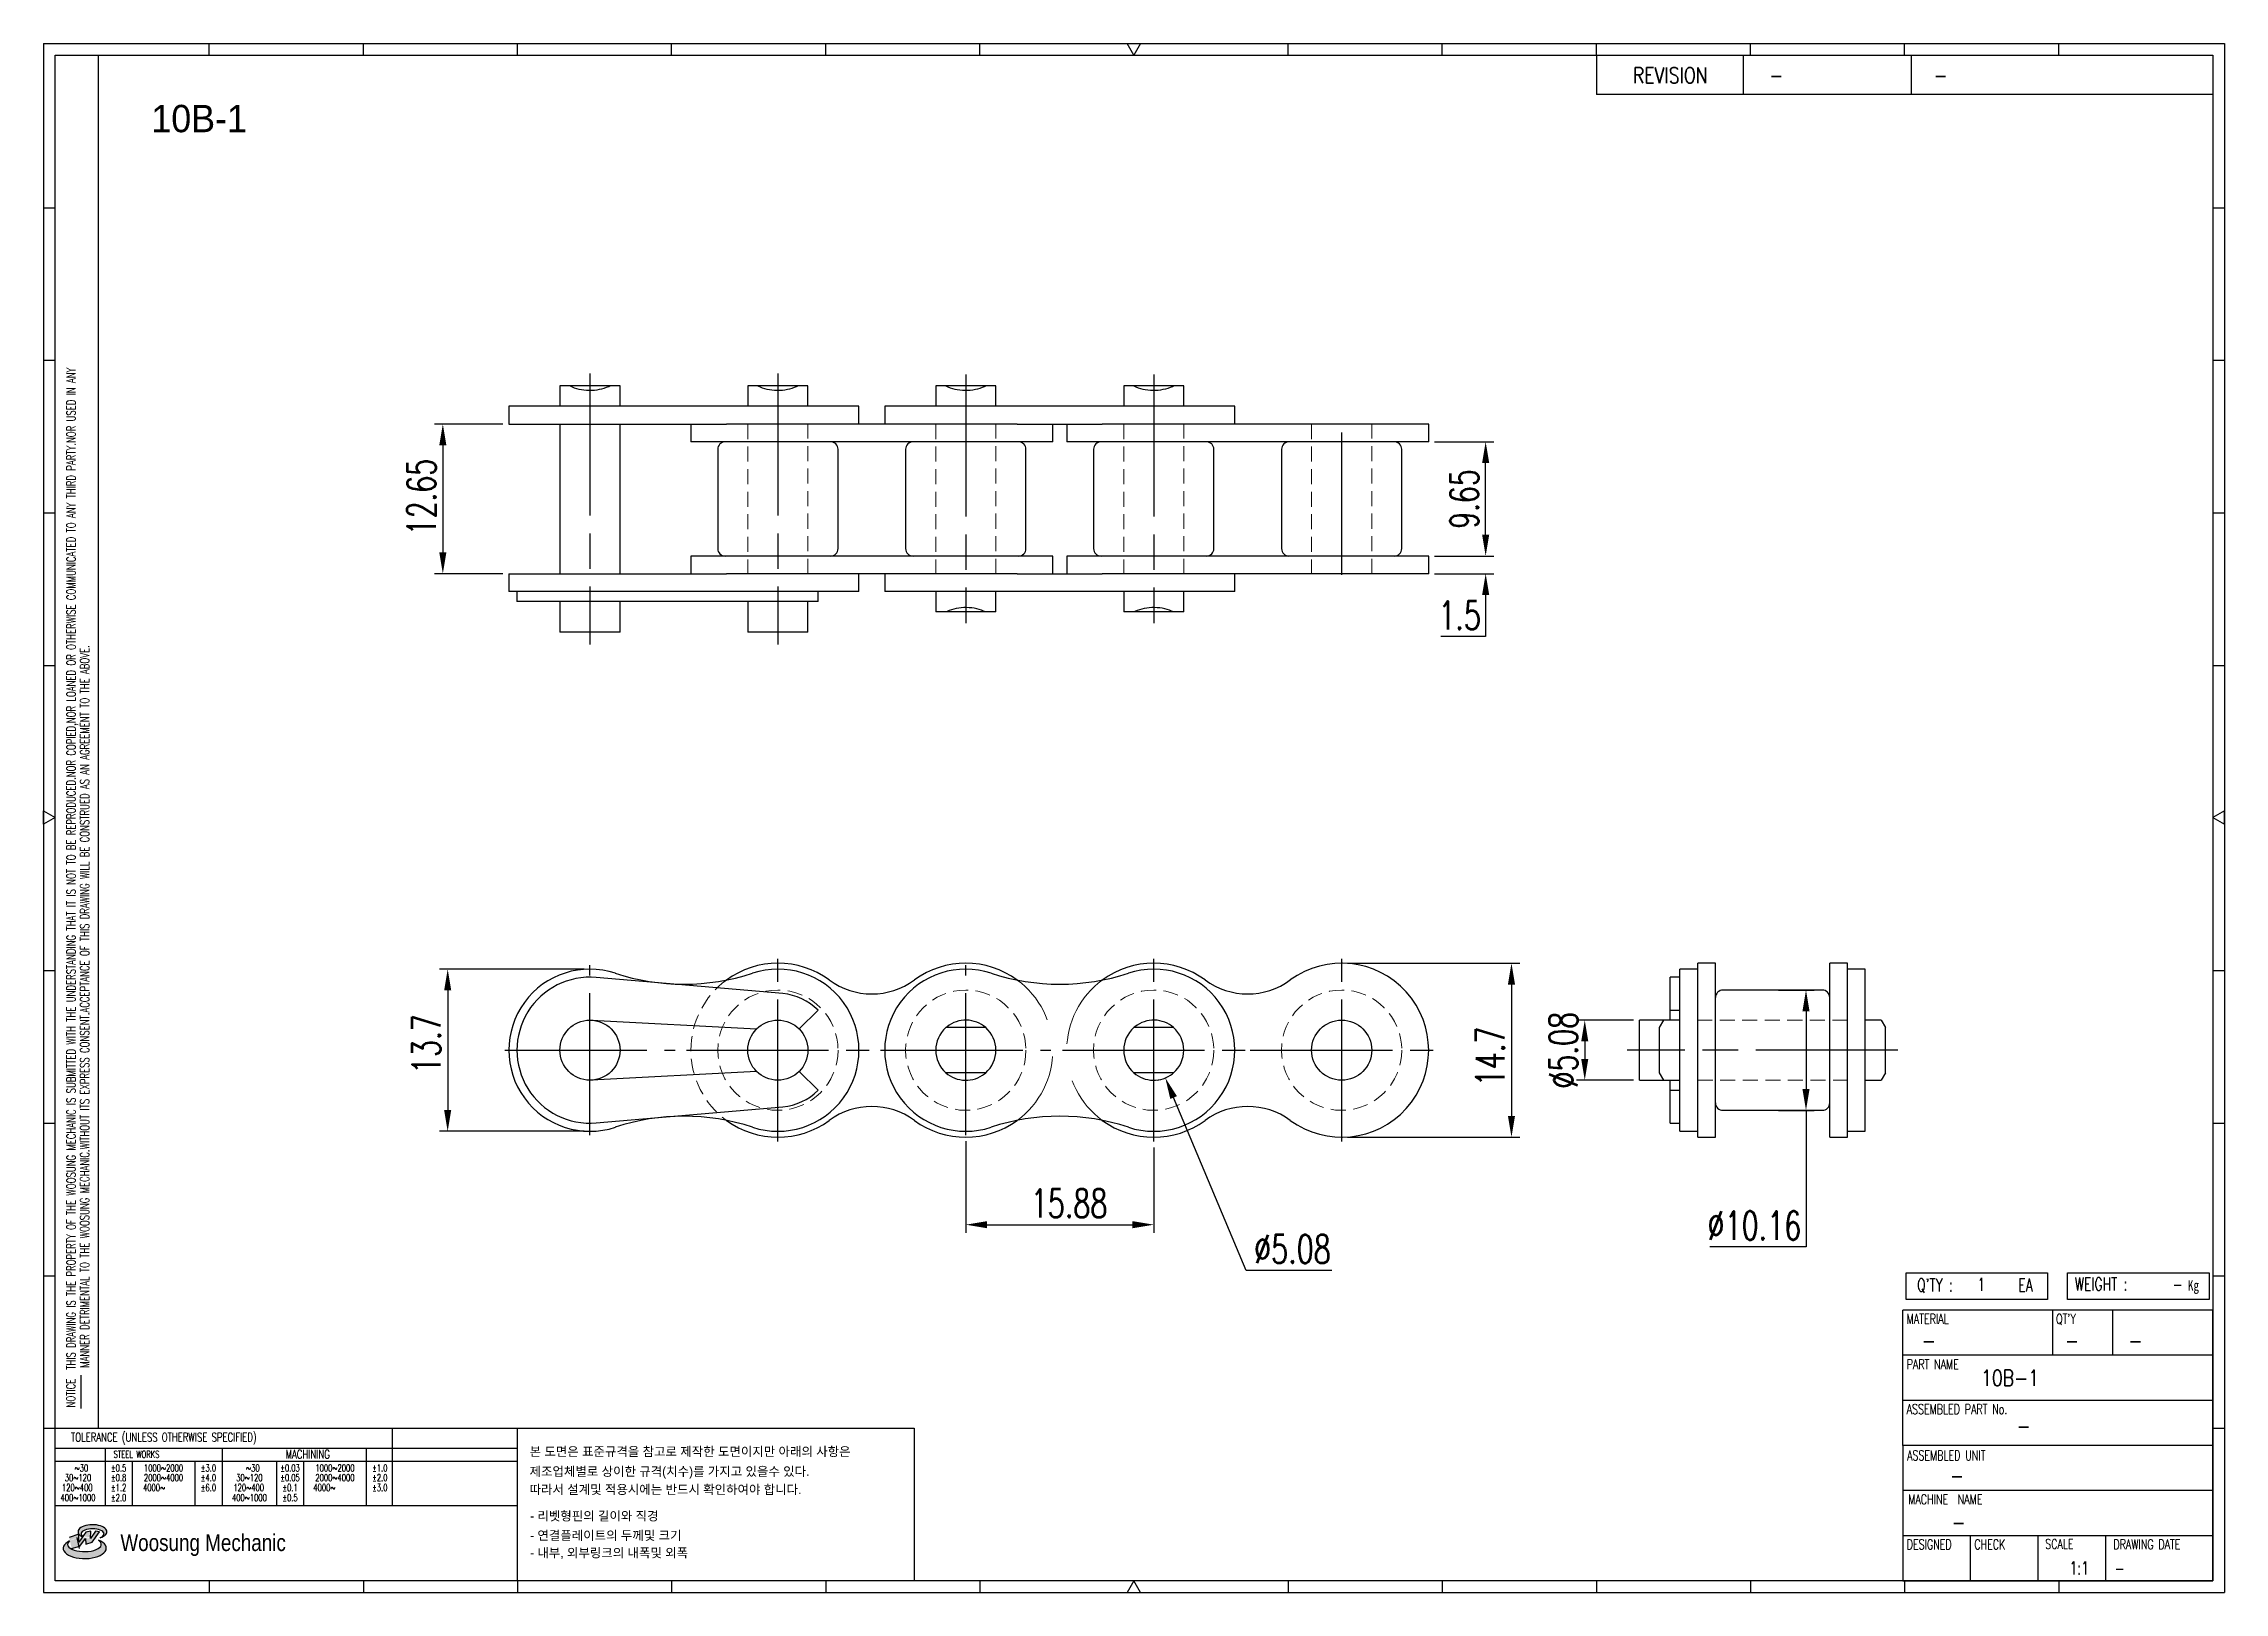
# Model space of a CAD drawing. Header units: millimetres. Extents: x 333 to 518, y -47 to 84.
import ezdxf
from ezdxf.enums import TextEntityAlignment as Align

# ---------------------------------------------------------------- set-up
doc = ezdxf.new("R2010")
doc.units = ezdxf.units.MM
doc.linetypes.add('AM_ISO08W050', pattern=[18, 12, -1.5, 3, -1.5])
doc.linetypes.add('HIDDEN', pattern=[9.525, 6.35, -3.175])
doc.layers.get('Defpoints').update_dxf_attribs({"color": 80})
doc.layers.add('CL1', color=140, linetype='AM_ISO08W050', lineweight=25)
doc.layers.add('HL3', color=1, linetype='HIDDEN', lineweight=0)
for name, color, linetype in [('S-DIM', 7, 'Continuous'), ('TITLE', 7, 'Continuous'), ('도면레이아웃', 7, 'Continuous')]:
    doc.layers.add(name, color=color, linetype=linetype)
doc.styles.add('HAN', font='ROMANS.shx', dxfattribs={"width": 0.7, "bigfont": 'whgtxt.shx'})
doc.styles.add('HKD_ST2', font='romans.shx', dxfattribs={"width": 0.7, "height": 4, "bigfont": '@extfont2.shx'})
doc.styles.add('HSG', font='SIMPLEX.shx', dxfattribs={"width": 0.7, "bigfont": 'HSG.shx'})
doc.styles.add('MtXpl_', font='Gulim.ttf')
doc.styles.add('SLDTEXTSTYLE4', font='arial.ttf', dxfattribs={"width": 0.8})
doc.dimstyles.new('APP1.0', dxfattribs={"dimtxt": 2.4, "dimasz": 1.8, "dimexe": 0.7, "dimexo": 0.5, "dimgap": 0.6, "dimtad": 1, "dimtoh": 1, "dimrnd": 0.01, "dimzin": 9, "dimdsep": 46, "dimtxsty": 'HSG', "dimcen": 0, "dimclrd": 1, "dimclre": 1, "dimclrt": 256, "dimazin": 2, "dimtp": 1, "dimtm": 1, "dimtfac": 0.5, "dimtofl": 0, "dimtmove": 0, "dimatfit": 3, "dimfxl": 0, "dimtvp": 1, "dimtolj": 2, "dimlwd": -1, "dimlwe": -1, "dimarcsym": 0})

# ---------------------------------------------------------------- blocks, each defined once
blk = doc.blocks.new('MAST')
at = {"layer": '도면레이아웃'}
h = blk.add_hatch(color=10, dxfattribs=at)
h.paths.add_polyline_path([(1.544, 35.177), (1.554, 34.966), (1.779, 35.034), (2.054, 35.422), (1.908, 35.446), (1.728, 35.167), (1.741, 35.439), (1.547, 35.405), (1.292, 35.041), (1.295, 35.33), (0.943, 35.208), (1.03, 34.8), (1.336, 34.885)])
edge = h.paths.add_edge_path()
edge.add_ellipse((1.795, 35.421), major_axis=(-0.53, 0), ratio=0.487785, start_angle=122.36065, end_angle=403.39574)
edge.add_line((1.411, 35.244), (1.419, 35.261))
edge.add_ellipse((1.798, 35.344), major_axis=(-0.423, 0), ratio=0.444396, start_angle=131.58977, end_angle=386.19408, ccw=False)
edge = h.paths.add_edge_path()
edge.add_ellipse((1.512, 34.815), major_axis=(-0.793, 0), ratio=0.480113, start_angle=314.67633, end_angle=590.85213)
edge.add_ellipse((1.501, 34.958), major_axis=(-0.62, 0), ratio=0.43311, start_angle=331.7024, end_angle=574.42495, ccw=False)
at = {"color": 140}
for p, q in [((0, 90.118), (80.15, 90.118)), ((0, 90.118), (0, 33.191)), ((80.15, 90.118), (80.15, 33.191)), ((57.068, 89.693), (57.068, 88.246)), ((62.47, 89.693), (62.47, 88.246)), ((68.635, 89.693), (68.635, 88.246)), ((79.725, 88.246), (57.068, 88.246)), ((68.449, 43.961), (68.449, 44.936)), ((68.449, 44.936), (73.654, 44.936)), ((73.654, 44.936), (73.654, 43.961)), ((74.39, 43.961), (74.39, 44.936)), ((74.39, 44.936), (79.595, 44.936)), ((79.595, 44.936), (79.595, 43.961)), ((68.336, 38.59), (68.336, 43.563)), ((79.725, 43.563), (68.336, 43.563)), ((73.654, 43.961), (68.449, 43.961)), ((73.827, 43.563), (73.827, 41.905)), ((79.595, 43.961), (74.39, 43.961)), ((76.037, 43.563), (76.037, 41.905)), ((79.725, 38.59), (79.725, 43.563)), ((79.725, 41.905), (68.336, 41.905)), ((79.725, 40.248), (68.336, 40.248)), ((68.336, 38.59), (68.336, 33.616)), ((79.725, 38.59), (68.336, 38.59)), ((79.725, 33.616), (79.725, 38.59)), ((79.725, 36.932), (68.336, 36.932)), ((79.725, 35.274), (68.336, 35.274)), ((70.822, 33.616), (70.822, 35.274)), ((73.309, 33.616), (73.309, 35.274)), ((75.796, 33.616), (75.796, 35.274)), ((0, 33.191), (80.15, 33.191)), ((68.336, 33.616), (79.725, 33.616))]:
    blk.add_line(p, q, dxfattribs=at)
for p, q in [((6.089, 89.693), (6.089, 90.118)), ((11.753, 89.693), (11.753, 90.118)), ((17.418, 89.693), (17.418, 90.118)), ((23.082, 89.693), (23.082, 90.118)), ((28.746, 89.693), (28.746, 90.118)), ((34.411, 89.693), (34.411, 90.118)), ((45.739, 89.693), (45.739, 90.118)), ((51.404, 89.693), (51.404, 90.118)), ((57.068, 89.693), (57.068, 90.118)), ((62.732, 89.693), (62.732, 90.118)), ((68.397, 89.693), (68.397, 90.118)), ((74.061, 89.693), (74.061, 90.118)), ((0, 84.085), (0.425, 84.085)), ((79.725, 84.085), (80.15, 84.085)), ((0, 78.478), (0.425, 78.478)), ((79.725, 78.478), (80.15, 78.478)), ((0, 72.87), (0.425, 72.87)), ((79.725, 72.87), (80.15, 72.87)), ((0, 67.262), (0.425, 67.262)), ((79.725, 67.262), (80.15, 67.262)), ((0, 56.047), (0.425, 56.047)), ((79.725, 56.047), (80.15, 56.047)), ((0, 50.439), (0.425, 50.439)), ((79.725, 50.439), (80.15, 50.439)), ((0, 44.832), (0.425, 44.832)), ((79.725, 44.832), (80.15, 44.832)), ((1.377, 39.947), (1.377, 41.174)), ((0, 39.224), (0.425, 39.224)), ((79.725, 39.224), (80.15, 39.224)), ((6.089, 33.616), (6.089, 33.191)), ((11.753, 33.616), (11.753, 33.191)), ((17.418, 33.616), (17.418, 33.191)), ((23.082, 33.616), (23.082, 33.191)), ((28.746, 33.616), (28.746, 33.191)), ((34.411, 33.616), (34.411, 33.191)), ((45.739, 33.616), (45.739, 33.191)), ((51.404, 33.616), (51.404, 33.191)), ((57.068, 33.616), (57.068, 33.191)), ((62.732, 33.616), (62.732, 33.191)), ((68.397, 33.616), (68.397, 33.191)), ((74.061, 33.616), (74.061, 33.191))]:
    blk.add_line(p, q)
at = {"color": 2}
for p, q in [((2.017, 39.224), (2.017, 89.693)), ((0.425, 39.224), (17.418, 39.224)), ((0.425, 38.487), (17.418, 38.487)), ((2.257, 38.487), (2.257, 36.382)), ((6.557, 38.5), (6.557, 36.382)), ((11.857, 38.487), (11.857, 36.382)), ((12.816, 39.224), (12.816, 36.382)), ((17.418, 33.616), (17.418, 39.224)), ((0.425, 38.012), (17.418, 38.012)), ((3.257, 38.012), (3.257, 36.382)), ((5.557, 38.012), (5.557, 36.382)), ((8.557, 38.012), (8.557, 36.382)), ((9.557, 38.026), (9.557, 36.382)), ((0.425, 36.382), (17.418, 36.382))]:
    blk.add_line(p, q, dxfattribs=at)
for points in [[(40.075, 89.693), (39.83, 90.118), (40.32, 90.118)], [(0.425, 61.679), (0, 61.433), (0, 61.924)], [(79.725, 61.679), (80.15, 61.433), (80.15, 61.924)], [(40.075, 33.616), (39.83, 33.191), (40.32, 33.191)]]:
    blk.add_lwpolyline(points, close=True)
at = {"color": 140}
blk.add_lwpolyline([(0.425, 89.693), (79.725, 89.693), (79.725, 33.616), (0.425, 33.616)], close=True, dxfattribs=at)
at = {"layer": '도면레이아웃'}
for p, q in [((1.295, 35.33), (0.943, 35.208)), ((1.547, 35.405), (1.292, 35.041)), ((1.292, 35.041), (1.295, 35.33)), ((1.741, 35.439), (1.547, 35.405)), ((1.908, 35.446), (1.728, 35.167)), ((1.728, 35.167), (1.741, 35.439)), ((1.779, 35.034), (2.054, 35.422)), ((2.054, 35.422), (1.908, 35.446)), ((1.03, 34.8), (1.336, 34.885)), ((1.224, 35.208), (1.311, 34.8)), ((1.224, 35.208), (1.224, 35.208)), ((1.336, 34.885), (1.544, 35.177)), ((1.419, 35.261), (1.411, 35.244)), ((1.544, 35.177), (1.554, 34.966)), ((1.554, 34.966), (1.779, 35.034))]:
    blk.add_line(p, q, dxfattribs=at)
for centre, major_axis, ratio, start_param, end_param in [((1.795, 35.421), (-0.53, 0), 0.487785, 2.135596, 7.040584), ((1.798, 35.344), (-0.423, 0), 0.444396, 2.296675, 6.740358), ((1.512, 34.815), (-0.793, 0), 0.480113, 5.492138, 10.312315), ((1.501, 34.958), (-0.62, 0), 0.43311, 5.789299, 10.025607)]:
    blk.add_ellipse(centre, major_axis=major_axis, ratio=ratio, start_param=start_param, end_param=end_param, dxfattribs=at)
for s, height, style, width, p in [('REVISION', 0.5806, 'HAN', 0.8, (58.415, 88.664)), ('-', 0.581, 'HAN', 0.8, (63.426, 88.664)), ('-', 0.581, 'HAN', 0.8, (69.468, 88.664)), ("Q'TY : ", 0.4746, 'HKD_ST2', 0.7, (68.857, 44.253)), ('1', 0.475, 'HKD_ST2', 0.7, (71.071, 44.275)), ('EA', 0.4746, 'HKD_ST2', 0.7, (72.578, 44.253)), ('WEIGHT : ', 0.4746, 'HKD_ST2', 0.7, (74.65, 44.286)), ('-', 0.581, 'HAN', 0.8, (69.029, 42.157)), ('-', 0.581, 'HAN', 0.8, (74.289, 42.157)), ('-', 0.581, 'HAN', 0.8, (76.623, 42.157)), ('-', 0.581, 'HAN', 0.8, (72.515, 39.013)), ('-', 0.581, 'HAN', 0.8, (70.067, 37.189)), ('-', 0.581, 'HAN', 0.8, (70.126, 35.48)), ('1:1', 0.4746, 'HKD_ST2', 0.7, (74.458, 33.848)), ('-', 0.475, 'HKD_ST2', 0.7, (76.112, 33.837))]:
    blk.add_text(s, height=height, dxfattribs=dict(style=style, width=width)).set_placement(p)
at = {"color": 6, "style": 'HKD_ST2', "width": 0.7}
for s, p in [(' THIS DRAWING IS THE PROPERTY OF THE WOOSUNG MECHANIC IS SUBMITTED WITH THE UNDERSTANDING THAT IT IS NOT TO BE REPRODUCED.NOR COPIED,NOR LOANED OR OTHERWISE COMMUNICATED TO ANY THIRD PARTY.NOR USED IN ANY', (1.173, 41.217)), ('MANNER DETRIMENTAL TO THE WOOSUNG MECHANIC.WITHOUT ITS EXPRESS CONSENT.ACCEPTANCE OF THIS DRAWING WILL BE CONSTRUED AS AN AGREEMENT TO THE ABOVE.', (1.672, 41.447))]:
    blk.add_text(s, height=0.326266, rotation=90, dxfattribs=at).set_placement(p)
at = {"style": 'HKD_ST2', "width": 0.7}
blk.add_text('-', height=0.475, dxfattribs=at).set_placement((78.613, 44.286), align=Align.RIGHT)
at = {"color": 254, "style": 'HKD_ST2', "width": 0.7}
for s, height, p in [('MATERIAL', 0.3651, (68.474, 43.425)), ("QT'Y", 0.3651, (73.965, 43.425)), ('PART NAME', 0.3651, (68.474, 41.756)), ('ASSEMBLED PART No.', 0.36511, (68.474, 40.109)), ('ASSEMBLED UNIT', 0.36511, (68.49, 38.408)), ('MACHINE  NAME', 0.36511, (68.532, 36.794)), ('DESIGNED', 0.3651, (68.474, 35.136)), ('CHECK', 0.3651, (70.961, 35.136)), ('SCALE', 0.3651, (73.566, 35.153)), ('DRAWING DATE', 0.36511, (76.071, 35.141))]:
    blk.add_text(s, height=height, dxfattribs=at).set_placement(p, align=Align.TOP_LEFT)
at = {"style": 'HKD_ST2', "width": 0.7}
blk.add_text('NOTICE', height=0.3263, rotation=90, dxfattribs=at).set_placement((1.163, 39.988))
blk.add_text('TOLERANCE (UNLESS OTHERWISE SPECIFIED)', height=0.32627, dxfattribs=at).set_placement((4.417, 38.896), align=Align.MIDDLE_CENTER)
at = {"color": 4, "style": 'HKD_ST2', "width": 0.7}
for s, height, p in [('%%12630', 0.261, (1.389, 37.762)), ('1000%%1262000', 0.26101, (4.407, 37.762)), ('%%12630', 0.261, (7.689, 37.762)), ('1000%%1262000', 0.26101, (10.707, 37.762)), ('120%%126400', 0.26101, (1.237, 37.045)), ('30%%126120', 0.261, (1.263, 37.411)), ('4000%%126', 0.261, (4.061, 37.045)), ('2000%%1264000', 0.26101, (4.407, 37.411)), ('120%%126400', 0.26101, (7.537, 37.045)), ('30%%126120', 0.261, (7.563, 37.411)), ('4000%%126', 0.261, (10.321, 37.045)), ('2000%%1264000', 0.26101, (10.707, 37.411)), ('400%%1261000', 0.26101, (1.263, 36.67)), ('400%%1261000', 0.26101, (7.563, 36.67))]:
    blk.add_text(s, height=height, dxfattribs=at).set_placement(p, align=Align.MIDDLE_CENTER)
for s, height, p in [('%%P0.5', 0.261, (2.757, 37.762)), ('STEEL WORKS', 0.26101, (3.416, 38.268)), ('%%P3.0', 0.261, (6.057, 37.762)), ('%%P0.03', 0.261, (9.057, 37.762)), ('MACHINING', 0.3263, (9.707, 38.27)), ('%%P1.0', 0.261, (12.357, 37.762)), ('%%P0.8', 0.261, (2.757, 37.411)), ('%%P1.2', 0.261, (2.757, 37.045)), ('%%P4.0', 0.261, (6.057, 37.411)), ('%%P6.0', 0.261, (6.057, 37.045)), ('%%P0.05', 0.261, (9.057, 37.411)), ('%%P0.1', 0.261, (9.057, 37.045)), ('%%P2.0', 0.261, (12.357, 37.411)), ('%%P3.0', 0.261, (12.357, 37.045)), ('%%P2.0', 0.261, (2.757, 36.67)), ('%%P0.5', 0.261, (9.057, 36.67))]:
    blk.add_text(s, height=height, dxfattribs=at).set_placement(p, align=Align.MIDDLE)
at = {"color": 1, "style": 'SLDTEXTSTYLE4', "width": 0.8}
blk.add_text('Woosung Mechanic', height=0.61957, dxfattribs=at).set_placement((2.822, 34.711))
at = {"layer": 'TITLE', "width": 0.8}
blk.add_text('Kg', height=0.3789, dxfattribs=at).set_placement((78.807, 44.286))
blk = doc.blocks.new('*D2')
at = {"layer": 'Defpoints', "color": 0, "transparency": 16777216}
for p in [(450.47, 40.77), (455.28, 40.77), (450.47, 39.27)]:
    blk.add_point(p, dxfattribs=at)
at = {"layer": 'S-DIM', "color": 1, "transparency": 16777216}
for p, q in [((455.28, 42.57), (455.28, 44.37)), ((450.97, 40.77), (455.98, 40.77)), ((450.97, 39.27), (455.98, 39.27)), ((455.28, 37.47), (455.28, 33.96)), ((455.28, 33.96), (451.48, 33.96))]:
    blk.add_line(p, q, dxfattribs=at)
for points in [[(454.98, 42.57), (455.58, 42.57), (455.28, 40.77)], [(454.98, 37.47), (455.58, 37.47), (455.28, 39.27)]]:
    blk.add_solid(points, dxfattribs=at)
at = {"layer": 'S-DIM', "transparency": 16777216, "insert": (453.08, 35.76), "char_height": 2.4, "attachment_point": 5, "style": 'HSG'}
blk.add_mtext('\\A2;1.5', dxfattribs=at)
blk = doc.blocks.new('*D3')
at = {"layer": 'Defpoints', "color": 0, "transparency": 16777216}
for p in [(450.47, 50.42), (455.28, 50.42), (450.47, 40.77)]:
    blk.add_point(p, dxfattribs=at)
at = {"layer": 'S-DIM', "color": 1, "transparency": 16777216}
for p, q in [((450.97, 50.42), (455.98, 50.42)), ((455.28, 42.57), (455.28, 48.62)), ((450.97, 40.77), (455.98, 40.77))]:
    blk.add_line(p, q, dxfattribs=at)
for points in [[(454.98, 48.62), (455.58, 48.62), (455.28, 50.42)], [(454.98, 42.57), (455.58, 42.57), (455.28, 40.77)]]:
    blk.add_solid(points, dxfattribs=at)
at = {"layer": 'S-DIM', "transparency": 16777216, "insert": (453.48, 45.59), "char_height": 2.4, "attachment_point": 5, "rotation": 90, "style": 'HSG'}
blk.add_mtext('\\A2;9.65', dxfattribs=at)
blk = doc.blocks.new('*D4')
at = {"layer": 'Defpoints', "color": 0, "transparency": 16777216}
for p in [(372.77, 51.92), (367.19, 39.27), (372.77, 39.27)]:
    blk.add_point(p, dxfattribs=at)
at = {"layer": 'S-DIM', "color": 1, "transparency": 16777216}
for p, q in [((372.27, 51.92), (366.49, 51.92)), ((367.19, 50.12), (367.19, 41.07)), ((372.27, 39.27), (366.49, 39.27))]:
    blk.add_line(p, q, dxfattribs=at)
for points in [[(366.89, 50.12), (367.49, 50.12), (367.19, 51.92)], [(366.89, 41.07), (367.49, 41.07), (367.19, 39.27)]]:
    blk.add_solid(points, dxfattribs=at)
at = {"layer": 'S-DIM', "transparency": 16777216, "insert": (365.39, 45.75), "char_height": 2.4, "attachment_point": 5, "rotation": 90, "style": 'HSG'}
blk.add_mtext('\\A2;12.65', dxfattribs=at)
blk = doc.blocks.new('*D5')
at = {"layer": 'Defpoints', "color": 0, "transparency": 16777216}
for p in [(411.37, -8.17), (427.24, -8.7), (427.24, -15.72)]:
    blk.add_point(p, dxfattribs=at)
at = {"layer": 'S-DIM', "color": 1, "transparency": 16777216}
for p, q in [((411.37, -8.67), (411.37, -16.42)), ((427.24, -9.2), (427.24, -16.42)), ((413.17, -15.72), (425.44, -15.72))]:
    blk.add_line(p, q, dxfattribs=at)
for points in [[(413.17, -15.42), (413.17, -16.02), (411.37, -15.72)], [(425.44, -15.42), (425.44, -16.02), (427.24, -15.72)]]:
    blk.add_solid(points, dxfattribs=at)
at = {"layer": 'S-DIM', "transparency": 16777216, "insert": (420.09, -13.92), "char_height": 2.4, "attachment_point": 5, "style": 'HSG'}
blk.add_mtext('\\A2;15.88', dxfattribs=at)
blk = doc.blocks.new('*D6')
at = {"layer": 'Defpoints', "color": 0, "transparency": 16777216}
for p in [(443.12, 6.37), (443.12, -8.33), (457.46, -8.33)]:
    blk.add_point(p, dxfattribs=at)
at = {"layer": 'S-DIM', "color": 1, "transparency": 16777216}
for p, q in [((443.62, 6.37), (458.16, 6.37)), ((457.46, 4.57), (457.46, -6.53)), ((443.62, -8.33), (458.16, -8.33))]:
    blk.add_line(p, q, dxfattribs=at)
for points in [[(457.16, 4.57), (457.76, 4.57), (457.46, 6.37)], [(457.16, -6.53), (457.76, -6.53), (457.46, -8.33)]]:
    blk.add_solid(points, dxfattribs=at)
at = {"layer": 'S-DIM', "transparency": 16777216, "insert": (455.66, -1.51), "char_height": 2.4, "attachment_point": 5, "rotation": 90, "style": 'HSG'}
blk.add_mtext('\\A2;14.7', dxfattribs=at)
blk = doc.blocks.new('*D7')
at = {"layer": 'Defpoints', "color": 0, "transparency": 16777216}
for p in [(468.27, 1.56), (463.65, -3.52), (468.27, -3.52)]:
    blk.add_point(p, dxfattribs=at)
at = {"layer": 'S-DIM', "color": 1, "transparency": 16777216}
for p, q in [((467.77, 1.56), (462.95, 1.56)), ((463.65, -0.24), (463.65, -1.72)), ((467.77, -3.52), (462.95, -3.52))]:
    blk.add_line(p, q, dxfattribs=at)
for points in [[(463.35, -0.24), (463.95, -0.24), (463.65, 1.56)], [(463.35, -1.72), (463.95, -1.72), (463.65, -3.52)]]:
    blk.add_solid(points, dxfattribs=at)
at = {"layer": 'S-DIM', "transparency": 16777216, "insert": (461.85, -0.98), "char_height": 2.4, "attachment_point": 5, "rotation": 90, "style": 'HSG'}
blk.add_mtext('\\A2;%%c5.08', dxfattribs=at)
blk = doc.blocks.new('*D8')
at = {"layer": 'Defpoints', "color": 0, "transparency": 16777216}
for p in [(379.62, 5.87), (367.6, -7.83), (379.62, -7.83)]:
    blk.add_point(p, dxfattribs=at)
at = {"layer": 'S-DIM', "color": 1, "transparency": 16777216}
for p, q in [((379.12, 5.87), (366.9, 5.87)), ((367.6, 4.07), (367.6, -6.03)), ((379.12, -7.83), (366.9, -7.83))]:
    blk.add_line(p, q, dxfattribs=at)
for points in [[(367.3, 4.07), (367.9, 4.07), (367.6, 5.87)], [(367.3, -6.03), (367.9, -6.03), (367.6, -7.83)]]:
    blk.add_solid(points, dxfattribs=at)
at = {"layer": 'S-DIM', "transparency": 16777216, "insert": (365.8, -0.47), "char_height": 2.4, "attachment_point": 5, "rotation": 90, "style": 'HSG'}
blk.add_mtext('\\A2;13.7', dxfattribs=at)
blk = doc.blocks.new('*D9')
at = {"layer": 'Defpoints', "color": 0, "transparency": 16777216}
for p in [(426.26, 1.37), (428.22, -3.32)]:
    blk.add_point(p, dxfattribs=at)
at = {"layer": 'S-DIM', "color": 1, "transparency": 16777216}
for p, q in [((435.04, -19.58), (428.92, -4.98)), ((442.28, -19.58), (435.04, -19.58))]:
    blk.add_line(p, q, dxfattribs=at)
blk.add_arc((427.24, -0.98), 2.54, 276.9411, 300.1309, dxfattribs=at)
blk.add_solid([(429.2, -4.86), (428.64, -5.1), (428.22, -3.32)], dxfattribs=at)
at = {"layer": 'S-DIM', "transparency": 16777216, "insert": (438.96, -17.78), "char_height": 2.4, "attachment_point": 5, "style": 'HSG'}
blk.add_mtext('\\A2;∅5.08', dxfattribs=at)
blk = doc.blocks.new('*D10')
at = {"layer": 'Defpoints', "color": 0, "transparency": 16777216}
for p in [(479.52, 4.1), (479.52, -6.06), (482.34, -6.06)]:
    blk.add_point(p, dxfattribs=at)
at = {"layer": 'S-DIM', "color": 1, "transparency": 16777216}
for p, q in [((480.02, 4.1), (483.04, 4.1)), ((482.34, 2.3), (482.34, -4.26)), ((480.02, -6.06), (483.04, -6.06)), ((482.34, -6.06), (482.34, -17.59)), ((482.34, -17.59), (474.22, -17.59))]:
    blk.add_line(p, q, dxfattribs=at)
for points in [[(482.04, 2.3), (482.64, 2.3), (482.34, 4.1)], [(482.04, -4.26), (482.64, -4.26), (482.34, -6.06)]]:
    blk.add_solid(points, dxfattribs=at)
at = {"layer": 'S-DIM', "transparency": 16777216, "insert": (477.98, -15.79), "char_height": 2.4, "attachment_point": 5, "style": 'HSG'}
blk.add_mtext('\\A2;%%c10.16', dxfattribs=at)

msp = doc.modelspace()

# ---------------------------------------------------------------- linework, layer by layer
for p, q in [((377.077, 55.143), (377.077, 53.418)), ((382.157, 55.143), (377.077, 55.143)), ((382.157, 53.418), (382.157, 55.143)), ((398.032, 55.143), (392.952, 55.143)), ((392.952, 55.143), (392.952, 53.418)), ((398.032, 53.418), (398.032, 55.143)), ((408.827, 55.143), (408.827, 53.418)), ((413.907, 55.143), (408.827, 55.143)), ((413.907, 53.418), (413.907, 55.143)), ((429.782, 55.143), (424.702, 55.143)), ((424.702, 55.143), (424.702, 53.418)), ((429.782, 53.418), (429.782, 55.143)), ((372.767, 53.418), (372.767, 51.918)), ((402.342, 53.418), (372.767, 53.418)), ((372.767, 51.918), (391.145, 51.918)), ((377.077, 51.918), (377.077, 39.268)), ((382.157, 39.268), (382.157, 51.918)), ((388.142, 51.918), (388.142, 50.418)), ((415.714, 51.918), (391.145, 51.918)), ((402.342, 51.918), (402.342, 53.418)), ((404.517, 53.418), (404.517, 51.918)), ((434.092, 53.418), (404.517, 53.418)), ((415.714, 51.918), (422.895, 51.918)), ((418.717, 50.418), (418.717, 51.918)), ((419.892, 51.918), (419.892, 50.418)), ((450.467, 51.918), (422.895, 51.918)), ((434.092, 51.918), (434.092, 53.418)), ((450.467, 50.418), (450.467, 51.918)), ((418.717, 50.418), (388.142, 50.418)), ((390.412, 49.788), (390.412, 41.398)), ((400.572, 41.398), (400.572, 49.788)), ((406.287, 49.788), (406.287, 41.398)), ((416.447, 41.398), (416.447, 49.788)), ((450.467, 50.418), (419.892, 50.418)), ((422.162, 49.788), (422.162, 41.398)), ((432.322, 41.398), (432.322, 49.788)), ((438.037, 49.788), (438.037, 41.398)), ((448.197, 41.398), (448.197, 49.788)), ((388.142, 40.768), (388.142, 39.268)), ((418.717, 40.768), (388.142, 40.768)), ((418.717, 39.268), (418.717, 40.768)), ((419.892, 40.768), (419.892, 39.268)), ((450.467, 40.768), (419.892, 40.768)), ((450.467, 39.268), (450.467, 40.768)), ((372.767, 39.268), (391.145, 39.268)), ((372.767, 39.268), (372.767, 37.768)), ((415.714, 39.268), (391.145, 39.268)), ((402.342, 37.768), (402.342, 39.268)), ((404.517, 39.268), (404.517, 37.768)), ((415.714, 39.268), (422.895, 39.268)), ((450.467, 39.268), (422.895, 39.268)), ((434.092, 37.768), (434.092, 39.268)), ((402.342, 37.768), (372.767, 37.768)), ((373.452, 37.768), (373.452, 36.935)), ((398.882, 36.935), (373.452, 36.935)), ((377.077, 36.935), (377.077, 34.343)), ((382.157, 34.343), (382.157, 36.935)), ((392.952, 36.935), (392.952, 34.343)), ((398.032, 34.343), (398.032, 36.935)), ((398.882, 36.935), (398.882, 37.768)), ((434.092, 37.768), (404.517, 37.768)), ((408.827, 37.768), (408.827, 36.043)), ((413.907, 36.043), (413.907, 37.768)), ((424.702, 37.768), (424.702, 36.043)), ((429.782, 36.043), (429.782, 37.768)), ((413.907, 36.043), (408.827, 36.043)), ((429.782, 36.043), (424.702, 36.043)), ((382.157, 34.343), (377.077, 34.343)), ((398.032, 34.343), (392.952, 34.343)), ((473.193, 5.872), (471.693, 5.872)), ((471.693, -7.828), (471.693, 5.872)), ((474.693, 6.372), (473.193, 6.372)), ((473.193, -8.328), (473.193, 6.372)), ((474.693, -8.328), (474.693, 6.372)), ((485.843, 6.372), (484.343, 6.372)), ((484.343, -8.328), (484.343, 6.372)), ((485.843, -8.328), (485.843, 6.372)), ((487.343, 5.872), (485.843, 5.872)), ((487.343, -7.828), (487.343, 5.872)), ((395.906, 3.799), (380.149, 5.164)), ((471.693, 5.187), (470.859, 5.187)), ((470.859, 1.562), (470.859, 5.187)), ((483.713, 4.102), (475.323, 4.102)), ((397.288, 0.818), (398.882, 2.413)), ((470.859, 2.413), (471.693, 2.413)), ((379.752, 1.559), (393.696, 0.818)), ((413.047, 0.927), (409.687, 0.927)), ((428.922, 0.927), (425.562, 0.927)), ((468.268, -3.518), (468.268, 1.562)), ((470.334, 1.562), (468.268, 1.562)), ((469.968, 0.927), (470.334, 1.562)), ((469.968, -2.883), (469.968, 0.927)), ((471.693, 1.562), (470.334, 1.562)), ((488.701, 1.562), (487.343, 1.562)), ((488.701, 1.562), (489.068, 0.927)), ((489.068, -2.883), (489.068, 0.927)), ((393.696, -2.774), (379.752, -3.514)), ((398.882, -4.368), (397.288, -2.774)), ((413.047, -2.883), (409.687, -2.883)), ((428.922, -2.883), (425.562, -2.883)), ((468.268, -3.518), (470.334, -3.518)), ((470.334, -3.518), (469.968, -2.883)), ((470.334, -3.518), (471.693, -3.518)), ((470.859, -7.143), (470.859, -3.518)), ((487.343, -3.518), (488.701, -3.518)), ((489.068, -2.883), (488.701, -3.518)), ((470.859, -4.368), (471.693, -4.368)), ((380.149, -7.12), (395.906, -5.755)), ((470.859, -7.143), (471.693, -7.143)), ((475.323, -6.058), (483.713, -6.058)), ((471.693, -7.828), (473.193, -7.828)), ((473.193, -8.328), (474.693, -8.328)), ((484.343, -8.328), (485.843, -8.328)), ((485.843, -7.828), (487.343, -7.828))]:
    msp.add_line(p, q)
for points in [[(377.937, 55.143), (378.109, 55.063), (378.293, 54.991), (378.487, 54.929), (378.69, 54.878), (378.899, 54.836), (379.114, 54.805), (379.333, 54.786), (379.554, 54.777), (379.776, 54.779), (379.996, 54.793), (380.214, 54.817), (380.427, 54.853), (380.633, 54.899), (380.832, 54.955), (381.022, 55.021), (381.201, 55.097), (381.297, 55.143)], [(393.812, 55.143), (393.984, 55.063), (394.168, 54.991), (394.362, 54.929), (394.565, 54.878), (394.774, 54.836), (394.989, 54.805), (395.208, 54.786), (395.429, 54.777), (395.651, 54.779), (395.871, 54.793), (396.089, 54.817), (396.302, 54.853), (396.508, 54.899), (396.707, 54.955), (396.897, 55.021), (397.076, 55.097), (397.172, 55.143)], [(409.687, 55.143), (409.859, 55.063), (410.043, 54.991), (410.237, 54.929), (410.44, 54.878), (410.649, 54.836), (410.864, 54.805), (411.083, 54.786), (411.304, 54.777), (411.526, 54.779), (411.746, 54.793), (411.964, 54.817), (412.177, 54.853), (412.383, 54.899), (412.582, 54.955), (412.772, 55.021), (412.951, 55.097), (413.047, 55.143)], [(425.562, 55.143), (425.734, 55.063), (425.918, 54.991), (426.112, 54.929), (426.315, 54.878), (426.524, 54.836), (426.739, 54.805), (426.958, 54.786), (427.179, 54.777), (427.401, 54.779), (427.621, 54.793), (427.839, 54.817), (428.052, 54.853), (428.258, 54.899), (428.457, 54.955), (428.647, 55.021), (428.826, 55.097), (428.922, 55.143)], [(413.047, 36.043), (412.875, 36.123), (412.691, 36.195), (412.497, 36.257), (412.294, 36.308), (412.084, 36.35), (411.869, 36.381), (411.65, 36.4), (411.429, 36.409), (411.208, 36.407), (410.988, 36.393), (410.77, 36.369), (410.557, 36.333), (410.35, 36.287), (410.151, 36.231), (409.962, 36.165), (409.783, 36.089), (409.687, 36.043)], [(428.922, 36.043), (428.75, 36.123), (428.566, 36.195), (428.372, 36.257), (428.169, 36.308), (427.959, 36.35), (427.744, 36.381), (427.525, 36.4), (427.304, 36.409), (427.083, 36.407), (426.863, 36.393), (426.645, 36.369), (426.432, 36.333), (426.225, 36.287), (426.026, 36.231), (425.837, 36.165), (425.658, 36.089), (425.562, 36.043)], [(413.047, 0.927), (412.875, 1.066), (412.691, 1.19), (412.497, 1.297), (412.294, 1.387), (412.084, 1.459), (411.869, 1.512), (411.65, 1.546), (411.429, 1.562), (411.208, 1.557), (410.988, 1.534), (410.77, 1.491), (410.557, 1.43), (410.35, 1.35), (410.151, 1.253), (409.962, 1.138), (409.783, 1.008), (409.687, 0.927)], [(428.922, 0.927), (428.75, 1.066), (428.566, 1.19), (428.372, 1.297), (428.169, 1.387), (427.959, 1.459), (427.744, 1.512), (427.525, 1.546), (427.304, 1.562), (427.083, 1.557), (426.863, 1.534), (426.645, 1.491), (426.432, 1.43), (426.225, 1.35), (426.026, 1.253), (425.837, 1.138), (425.658, 1.008), (425.562, 0.927)], [(409.687, -2.883), (409.859, -3.022), (410.043, -3.145), (410.237, -3.253), (410.44, -3.342), (410.649, -3.414), (410.864, -3.467), (411.083, -3.502), (411.304, -3.517), (411.526, -3.513), (411.746, -3.489), (411.964, -3.447), (412.177, -3.385), (412.383, -3.305), (412.582, -3.208), (412.772, -3.094), (412.951, -2.963), (413.047, -2.883)], [(425.562, -2.883), (425.734, -3.022), (425.918, -3.145), (426.112, -3.253), (426.315, -3.342), (426.524, -3.414), (426.739, -3.467), (426.958, -3.502), (427.179, -3.517), (427.401, -3.513), (427.621, -3.489), (427.839, -3.447), (428.052, -3.385), (428.258, -3.305), (428.457, -3.208), (428.647, -3.094), (428.826, -2.963), (428.922, -2.883)]]:
    msp.add_lwpolyline(points)
at = {"color": 140}
msp.add_lwpolyline([(373.5, -32.916), (407.01, -32.916), (407.01, -45.805), (373.5, -45.805)], close=True, dxfattribs=at)
for centre in [(379.617, -0.978), (395.492, -0.978), (443.117, -0.978)]:
    msp.add_circle(centre, 2.54)
for centre, radius, start, end in [((391.042, 49.788), 0.63, 90, 180), ((399.942, 49.788), 0.63, 0, 90), ((406.917, 49.788), 0.63, 90, 180), ((415.817, 49.788), 0.63, 0, 90), ((422.792, 49.788), 0.63, 90, 180), ((431.692, 49.788), 0.63, 0, 90), ((438.667, 49.788), 0.63, 90, 180), ((447.567, 49.788), 0.63, 0, 90), ((391.042, 41.398), 0.63, 180, 270), ((399.942, 41.398), 0.63, 270, 0), ((406.917, 41.398), 0.63, 180, 270), ((415.817, 41.398), 0.63, 270, 0), ((422.792, 41.398), 0.63, 180, 270), ((431.692, 41.398), 0.63, 270, 0), ((438.667, 41.398), 0.63, 180, 270), ((447.567, 41.398), 0.63, 270, 360), ((379.617, -0.978), 6.85, 71.74914, 288.25086), ((387.554, 23.092), 18.495, 251.74914, 288.25086), ((395.492, -0.978), 7.35, 53.78816, 126.25587), ((395.492, -0.978), 6.85, 251.74914, 108.25086), ((411.367, -0.978), 6.85, 71.74914, 288.25086), ((411.367, -0.978), 7.35, 53.74413, 126.21184), ((419.304, 23.092), 18.495, 251.74914, 288.25086), ((427.242, -0.978), 7.35, 53.78816, 126.25587), ((427.242, -0.978), 6.85, 251.74914, 108.25086), ((443.117, -0.978), 7.35, 233.78816, 126.21184), ((379.617, -0.978), 6.165, 85.04926, 274.95074), ((395.492, -0.978), 4.795, 45, 85.04926), ((403.429, 9.863), 6.086, 233.78816, 306.21184), ((435.179, 9.863), 6.086, 233.78816, 306.21184), ((475.323, 3.472), 0.63, 90, 180), ((483.713, 3.472), 0.63, 0, 90), ((411.367, -0.978), 2.54, 131.40962, 228.59038), ((411.367, -0.978), 2.54, 311.40962, 48.59038), ((427.242, -0.978), 2.54, 131.40962, 228.59038), ((427.242, -0.978), 2.54, 311.40962, 48.59038), ((395.492, -0.978), 4.795, 274.95074, 315), ((475.323, -5.428), 0.63, 180, 270), ((483.713, -5.428), 0.63, 270, 0), ((387.554, -25.048), 18.495, 71.74914, 108.25086), ((395.492, -0.978), 7.35, 233.74413, 306.21184), ((403.429, -11.818), 6.086, 53.78816, 126.21184), ((411.367, -0.978), 7.35, 233.78816, 306.25587), ((419.304, -25.048), 18.495, 71.74914, 108.25086), ((427.242, -0.978), 7.35, 233.74413, 306.21184), ((435.179, -11.818), 6.086, 53.78816, 126.21184)]:
    msp.add_arc(centre, radius, start, end)
at = {"layer": 'CL1'}
for p, q in [((379.617, 56.183), (379.617, 33.303)), ((395.492, 56.183), (395.492, 33.303)), ((411.367, 56.098), (411.367, 35.088)), ((427.242, 56.098), (427.242, 35.088)), ((443.117, 39.193), (443.117, 51.993)), ((379.617, -8.17), (379.617, 6.215)), ((395.492, -8.695), (395.492, 6.74)), ((411.367, -8.17), (411.367, 6.215)), ((427.242, -8.695), (427.242, 6.74)), ((443.117, -8.695), (443.117, 6.74)), ((372.424, -0.978), (386.809, -0.978)), ((387.774, -0.978), (403.209, -0.978)), ((404.174, -0.978), (418.559, -0.978)), ((419.524, -0.978), (434.959, -0.978)), ((435.399, -0.978), (450.834, -0.978)), ((490.108, -0.978), (467.228, -0.978))]:
    msp.add_line(p, q, dxfattribs=at)
at = {"layer": 'HL3', "ltscale": 0.2}
for p, q in [((392.952, 51.918), (392.952, 39.268)), ((392.952, 51.918), (392.952, 39.268)), ((398.032, 39.268), (398.032, 51.918)), ((398.032, 39.268), (398.032, 51.918)), ((408.827, 51.918), (408.827, 39.268)), ((408.827, 51.918), (408.827, 39.268)), ((413.907, 39.268), (413.907, 51.918)), ((413.907, 39.268), (413.907, 51.918)), ((424.702, 51.918), (424.702, 39.268)), ((424.702, 51.918), (424.702, 39.268)), ((429.782, 39.268), (429.782, 51.918)), ((429.782, 39.268), (429.782, 51.918)), ((440.577, 51.918), (440.577, 39.268)), ((445.657, 39.268), (445.657, 51.918)), ((485.843, 1.562), (473.193, 1.562)), ((473.193, -3.518), (485.843, -3.518))]:
    msp.add_line(p, q, dxfattribs=at)
for centre in [(395.492, -0.978), (411.367, -0.978), (427.242, -0.978), (443.117, -0.978)]:
    msp.add_circle(centre, 5.08, dxfattribs=at)
msp.add_arc((395.492, -0.978), 7.35, 126.25587, 233.74413, dxfattribs=at)
at = {"layer": 'HL3'}
for centre, start, end in [((411.367, -0.978), 306.25587, 53.74413), ((427.242, -0.978), 126.25587, 233.74413)]:
    msp.add_arc(centre, 7.35, start, end, dxfattribs=at)

# ---------------------------------------------------------------- block references
at = {"color": 140, "xscale": 2.29835428307775, "yscale": 2.29835428307775, "zscale": 2.29835428307775}
msp.add_blockref('MAST', (333.468, -123.067), dxfattribs=at)

# ---------------------------------------------------------------- texts
at = {"color": 254, "style": 'MtXpl_'}
msp.add_text('10B-1', height=2.3129, dxfattribs=at).set_placement((342.569, 76.568))
at = {"style": 'HAN', "width": 0.8}
msp.add_text('10B-1', height=1.3344, dxfattribs=at).set_placement((497.128, -29.327))
at = {"color": 140, "style": 'MtXpl_'}
for s, p in [('본 도면은 표준규격을 참고로 제작한 도면이지만 아래의 사항은', (374.519, -35.265)), ('제조업체별로 상이한 규격(치수)를 가지고 있을수 있다.', (374.519, -36.942)), ('따라서 설계및 적용시에는 반드시 확인하여야 합니다.', (374.519, -38.471)), ('- 리벳형핀의 길이와 직경', (374.562, -40.709)), ('- 연결플레이트의 두께및 크기', (374.562, -42.35)), ('- 내부, 외부링크의 내폭및 외폭', (374.562, -43.822))]:
    msp.add_text(s, height=0.77096, dxfattribs=at).set_placement(p)

# ---------------------------------------------------------------- dimensions: what is measured, and where the dimension line sits
at = {"layer": 'S-DIM'}
for base, p1, p2, picture, middle in [((367.194, 39.268), (372.767, 51.918), (372.767, 39.268), '*D4', (367.194, 45.754)), ((455.276, 40.768), (450.467, 39.268), (450.467, 40.768), '*D2', (453.076, 33.96)), ((367.598, -7.828), (379.617, 5.872), (379.617, -7.828), '*D8', (367.598, -0.467)), ((457.461, -8.328), (443.117, 6.372), (443.117, -8.328), '*D6', (457.461, -1.507))]:
    dim = msp.add_linear_dim(base=base, p1=p1, p2=p2, angle=90, dimstyle='APP1.0', dxfattribs=at)
    dim.commit()
    dim.dimension.update_dxf_attribs({"geometry": picture, "text_midpoint": middle, "dimtype": 128})
dim = msp.add_linear_dim(base=(455.276, 50.418), p1=(450.467, 40.768), p2=(450.467, 50.418), angle=90, dimstyle='APP1.0', override={"dimtmove": 1}, dxfattribs=at)
dim.commit()
dim.dimension.update_dxf_attribs({"geometry": '*D3', "text_midpoint": (453.476, 45.593)})
for base, p1, p2, picture, middle in [((482.342, -6.058), (479.518, 4.102), (479.518, -6.058), '*D10', (477.982, -17.589)), ((463.649, -3.518), (468.268, 1.562), (468.268, -3.518), '*D7', (463.649, -0.978))]:
    dim = msp.add_linear_dim(base=base, p1=p1, p2=p2, angle=90, text='%%c<>', dimstyle='APP1.0', dxfattribs=at)
    dim.commit()
    dim.dimension.update_dxf_attribs({"geometry": picture, "text_midpoint": middle, "dimtype": 128})
dim = msp.add_diameter_dim_2p(p1=(426.26, 1.365), p2=(428.223, -3.32), dimstyle='APP1.0', dxfattribs=at)
dim.commit()
dim.dimension.update_dxf_attribs({"geometry": '*D9', "text_midpoint": (438.956, -19.581), "dimtype": 131})
dim = msp.add_linear_dim(base=(427.241902364, -15.723647418), p1=(411.366902364, -8.170191579), p2=(427.241902364, -8.695191579), dimstyle='APP1.0', dxfattribs=at)
dim.commit()
dim.dimension.update_dxf_attribs({"geometry": '*D5', "text_midpoint": (420.093777599, -15.723647418), "dimtype": 128})

doc.saveas('drawing.dxf')
